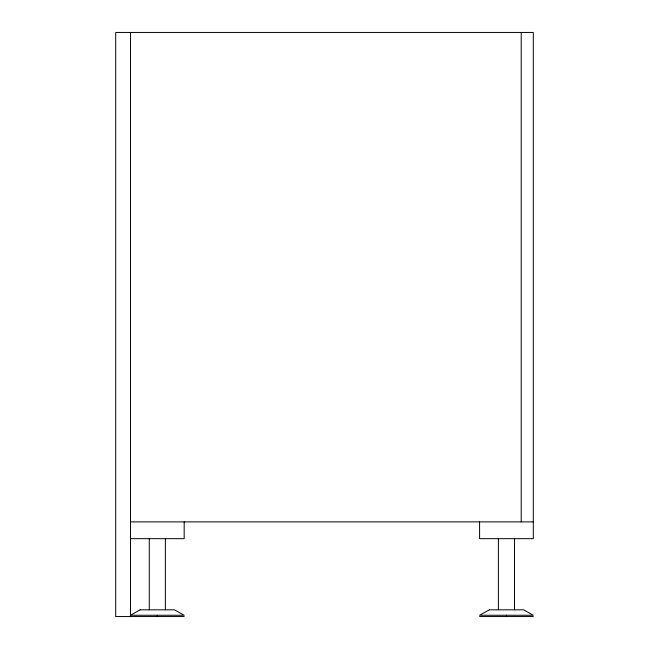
<?xml version="1.0" encoding="UTF-8"?>
<svg xmlns="http://www.w3.org/2000/svg" width="649" height="649" viewBox="0 0 649 649"><rect width="100%" height="100%" fill="white"/><g stroke="black" fill="none" stroke-linecap="round" stroke-linejoin="round"><path stroke-width="0.97" d="M130.473 521.885L533.3 521.885M130.473 538.67L184.178 538.67L184.178 521.885M184.178 616.55L115.7 616.55L115.7 32.45L533.3 32.45L533.3 538.67L479.587 538.67L479.587 521.885M479.587 616.55L533.3 616.55M521.212 32.45L521.212 521.885M514.495 538.67L514.495 609.833M506.447 615.252L506.447 616.55M498.391 538.67L498.391 609.833M165.381 538.67L165.381 609.833M157.326 615.252L157.326 616.55M149.27 538.67L149.27 609.833M130.473 32.45L130.473 616.55M140.143 609.833L130.473 615.252L184.178 615.252L174.508 609.833L140.143 609.833M489.257 609.833L479.587 615.252L533.3 615.252L523.629 609.833L489.257 609.833"/></g></svg>
